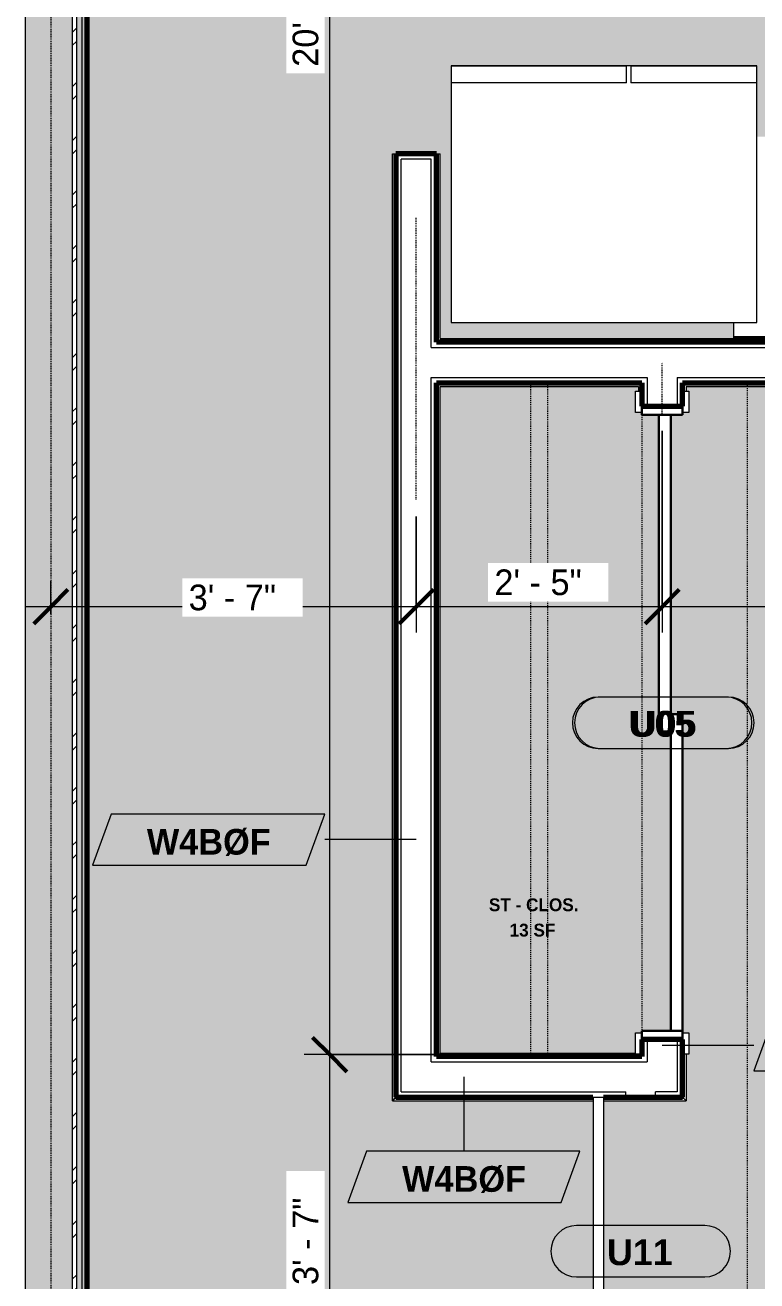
# Model space of a CAD drawing. Header units: inches. Extents: x -2718 to -922, y 119 to 10852.
# Drawn here: x -2717.7 to -2632.1, y 10541.8 to 10688.6 of the extents above; entities that cross this region are included whole.
import ezdxf

# ---------------------------------------------------------------- set-up
doc = ezdxf.new("R2010")
doc.units = ezdxf.units.IN
doc.header["$MEASUREMENT"] = 0
doc.linetypes.add('Dash', pattern=[0.25, 0.125, -0.125])
doc.linetypes.add('Dash 3_32_', pattern=[0.1875, 0.09375, -0.09375])
for name, color, linetype, lineweight in [('0-1', 7, 'Continuous', 5), ('A-ANNO-DIMS', 211, 'Continuous', 9), ('A-ANNO-DIMS-32', 211, 'Continuous', 9), ('A-AREA-IDEN', 2, 'Continuous', 9), ('A-DETL-1', 90, 'Dash 3_32_', 18), ('A-DOOR', 31, 'Continuous', 18), ('A-DOOR-3', 31, 'Continuous', 9), ('A-DOOR-4', 31, 'Continuous', 30), ('A-DOOR-5', 31, 'Continuous', 70), ('A-DOOR-FRAM', 31, 'Continuous', 30), ('A-DOOR-IDEN', 31, 'Continuous', 9), ('A-WALL', 113, 'Continuous', 18), ('A-WALL-2', 250, 'Continuous', 18), ('A-WALL-3', 113, 'Continuous', 70), ('A-WALL-4', 113, 'Continuous', 9), ('A-WALL-IDEN', 211, 'Continuous', 9), ('A-WALL-PATT-1', 7, 'Continuous', 9), ('A-WALL-PATT-2', 253, 'Continuous', 9), ('A-WALL-PATT-3', 8, 'Continuous', 9), ('I-FURN', 30, 'Continuous', 9), ('I-FURN-HDLN', 30, 'Dash', 9), ('I-WALL-1', 10, 'Continuous', 70), ('Q-CASE', 31, 'Continuous', 9), ('Q-CASE-HDLN', 31, 'Dash', 9), ('Q-SPCQ', 91, 'Continuous', 9)]:
    doc.layers.add(name, color=color, linetype=linetype, lineweight=lineweight)
doc.layers.add('A-AREA-PATT-1', color=7, linetype='Continuous', lineweight=9, transparency=1)
doc.styles.add('Arial_B', font='arialbd.ttf', dxfattribs={"height": 3})
doc.styles.add('Century Gothic', font='ufonts.com_century-gothic.ttf', dxfattribs={"height": 3})
doc.styles.add('Century Gothic_B', font='GOTHICB.TTF', dxfattribs={"height": 3})
doc.styles.add('Century Gothic_B_1', font='GOTHICB.TTF', dxfattribs={"height": 1.5})
doc.dimstyles.new('OD_1__HACK', dxfattribs={"dimscale": 12, "dimtxt": 3.132505, "dimasz": 0.333333, "dimexe": 0.25, "dimexo": 0.166667, "dimgap": 0.041667, "dimtad": 1, "dimdec": 0, "dimzin": 3, "dimdsep": 46, "dimlunit": 4, "dimtxsty": 'Century Gothic', "dimblk1": 'OBLIQUE', "dimblk2": 'OBLIQUE', "dimsah": 1, "dimcen": 0.09, "dimdle": 0.25, "dimazin": 0, "dimtfac": 1, "dimtdec": 4, "dimtix": 1, "dimtmove": 0, "dimatfit": 3, "dimfxl": 1, "dimtvp": 1, "dimtfill": 1, "dimfrac": 2, "dimtolj": 1, "dimtzin": 0, "dimarcsym": 2})
doc.dimstyles.new('OD_1__HACK_1', dxfattribs={"dimscale": 12, "dimtxt": 3.132505, "dimasz": 0.333333, "dimexe": 0.25, "dimexo": 0.166667, "dimgap": 0.041667, "dimtad": 1, "dimdec": 0, "dimzin": 3, "dimdsep": 46, "dimlunit": 4, "dimtxsty": 'Century Gothic', "dimblk1": 'OBLIQUE', "dimblk2": 'OBLIQUE', "dimsah": 1, "dimcen": 0.09, "dimdle": 0.25, "dimazin": 0, "dimtfac": 1, "dimtdec": 4, "dimtix": 1, "dimtmove": 1, "dimatfit": 3, "dimfxl": 1, "dimtvp": 1, "dimtfill": 1, "dimfrac": 2, "dimtolj": 1, "dimtzin": 0, "dimarcsym": 2})
pattern_1 = [(0, (0, 0), (10.24, 2.56), [0.422, -7.258, 0.422, -7.258, -40.96]), (0, (0, 0), (10.24, 2.56), [-15.36, 0.422, -14.938, 0.422, -7.258, -17.92]), (0, (0, 0), (10.24, 2.56), [-38.4, 0.422, -4.698, 0.422, -12.378]), (120, (3.84, 1.28), (-7.33702503, 7.58810013), [0.422, -7.258, 0.422, -7.258, -40.96]), (120, (3.84, 1.28), (-7.33702503, 7.58810013), [-15.36, 0.422, -14.938, 0.422, -7.258, -17.92]), (120, (3.84, 1.28), (-7.33702503, 7.58810013), [-38.4, 0.422, -4.698, 0.422, -12.378]), (240, (5.12, 6.4), (-2.90297497, -10.14810013), [0.422, -7.258, 0.422, -7.258, -40.96]), (240, (5.12, 6.4), (-2.90297497, -10.14810013), [-15.36, 0.422, -14.938, 0.422, -7.258, -17.92]), (240, (5.12, 6.4), (-2.90297497, -10.14810013), [-38.4, 0.422, -4.698, 0.422, -12.378])]

# ---------------------------------------------------------------- blocks, each defined once
blk = doc.blocks.new('CTR - 1st Phase - Common Walls_rvt-1-2ND _ 3RD FLOOR - STUDIO A - ADA TYPE B')
at = {"layer": 'A-WALL-PATT-1'}
h = blk.add_hatch(dxfattribs=at)
h.set_pattern_fill('FP_1', color=256, style=0, pattern_type=2)
h.set_pattern_definition(pattern_1)
h.paths.add_polyline_path([(-2711.72, 10475.54), (-2711.1, 10475.54), (-2711.1, 10843.14), (-2711.72, 10843.14), (-2711.72, 10476.16)], flags=0)
h = blk.add_hatch(dxfattribs=at)
h.set_pattern_fill('FP_1', color=256, style=0, pattern_type=2)
h.set_pattern_definition(pattern_1)
h.paths.add_polyline_path([(-2710.72, 10476.16), (-2710.47, 10476.16), (-2710.47, 10843.14), (-2711.1, 10843.14), (-2711.1, 10476.16)], flags=0)
at = {"layer": 'A-WALL-PATT-2'}
h = blk.add_hatch(dxfattribs=at)
h.set_pattern_fill('FP_2', color=256, style=0, pattern_type=2)
h.set_pattern_definition([(161.57, (0.16, 0.16), (-1.279773737, -0.000426766), [0, -9.107, 1.011, 0]), (18.43, (-0.16, 0.16), (-1.279773737, 0.000426766), [0, -9.107, 1.011, 0]), (108.43, (0.16, 0.16), (0.639452382, -3.199964008), [3.035, -7.083]), (71.57, (-0.16, 0.16), (0.639452382, 3.199964008), [3.035, -7.083])])
h.paths.add_polyline_path([(-2712.22, 10475.54), (-2712.22, 10843.14), (-2717.72, 10843.14), (-2717.72, 10475.54)], flags=0)
at = {"layer": 'A-WALL-PATT-3'}
h = blk.add_hatch(dxfattribs=at)
h.set_pattern_fill('FP_3', color=256, style=0, pattern_type=2)
h.set_pattern_definition([(45, (0, 0), (-3.1678384, 3.1678384), []), (45, (0, 4.8), (-3.1678384, 3.1678384), [])])
h.paths.add_polyline_path([(-2712.22, 10475.54), (-2711.72, 10475.54), (-2711.72, 10843.14), (-2712.22, 10843.14), (-2712.22, 10476.16)], flags=0)
at = {"layer": 'A-WALL-2'}
for p, q in [((-2717.72, 10843.14), (-2717.72, 10476.16)), ((-2712.22, 10843.14), (-2712.22, 10476.16)), ((-2711.72, 10843.14), (-2711.72, 10476.16)), ((-2711.1, 10843.14), (-2711.1, 10476.16))]:
    blk.add_line(p, q, dxfattribs=at)
at = {"layer": 'I-WALL-1'}
blk.add_line((-2710.47, 10476.16), (-2710.47, 10843.14), dxfattribs=at)
blk = doc.blocks.new('Basic Wall _ INT - W4BØF - _5_8 GYP - 2X4 WOOD_BATT_ - 5_8 GYP_ - ___-2692933-2ND _ 3RD FLOOR - STUDIO A - ADA TYPE B')
at = {"layer": 'A-WALL'}
for p, q in [((-2645.99, 10646.38), (-2645.99, 10645.81)), ((-2645.7, 10646.8), (-2645.7, 10645.81)), ((-2645.7, 10568.31), (-2645.7, 10568.17))]:
    blk.add_line(p, q, dxfattribs=at)
at = {"layer": 'A-WALL', "flags": 128}
for points in [[(-2645.7, 10568.17), (-2645.72, 10568.19), (-2645.78, 10568.25), (-2645.83, 10568.3)], [(-2645.62, 10568.09), (-2645.64, 10568.11), (-2645.66, 10568.13), (-2645.68, 10568.14), (-2645.69, 10568.16), (-2645.7, 10568.17), (-2645.7, 10568.17)]]:
    blk.add_lwpolyline(points, dxfattribs=at)
blk = doc.blocks.new('Basic Wall _ INT - W4BØF - _5_8 GYP - 2X4 WOOD_BATT_ - 5_8 GYP_ - ___-2692934-2ND _ 3RD FLOOR - STUDIO A - ADA TYPE B')
at = {"layer": 'A-WALL'}
for p, q in [((-2640.7, 10645.81), (-2640.7, 10646.8)), ((-2640.41, 10646.38), (-2640.41, 10645.81)), ((-2640.7, 10563.17), (-2640.7, 10568.31)), ((-2640.41, 10568.31), (-2640.41, 10562.88))]:
    blk.add_line(p, q, dxfattribs=at)
at = {"layer": 'A-WALL', "flags": 128}
for points in [[(-2640.7, 10563.17), (-2640.7, 10563.17), (-2640.71, 10563.18), (-2640.72, 10563.19), (-2640.74, 10563.21), (-2640.76, 10563.23), (-2640.78, 10563.25)], [(-2640.41, 10562.88), (-2640.53, 10563), (-2640.62, 10563.09), (-2640.68, 10563.15), (-2640.7, 10563.17)]]:
    blk.add_lwpolyline(points, dxfattribs=at)
blk = doc.blocks.new('SLIDING - FLUSH - 6-0 x 6-8-3203588-2ND _ 3RD FLOOR - STUDIO A - ADA TYPE B')
at = {"layer": 'A-DOOR-3'}
for p, q in [((-38.75, 3.25), (-36.25, 3.25)), ((-38.75, 2.5), (-38.75, 3.25)), ((-36.25, 3.25), (-36.25, 2.5)), ((36.25, 3.25), (38.75, 3.25)), ((36.25, 2.5), (36.25, 3.25)), ((38.75, 3.25), (38.75, 2.5)), ((-36.25, 2.5), (-38.75, 2.5)), ((38.75, 2.5), (36.25, 2.5)), ((-38.75, -2.25), (-36.25, -2.25)), ((-38.75, -3), (-38.75, -2.25)), ((-36.25, -2.25), (-36.25, -3)), ((36.25, -2.25), (38.75, -2.25)), ((36.25, -3), (36.25, -2.25)), ((38.75, -2.25), (38.75, -3)), ((-36.25, -3), (-38.75, -3)), ((38.75, -3), (36.25, -3))]:
    blk.add_line(p, q, dxfattribs=at)
at = {"layer": 'A-DOOR-4'}
for p, q in [((-1, -0.875), (-1, 0.5)), ((-1, 0.5), (36, 0.5)), ((36, 0.5), (36, -0.875)), ((-36, -2.25), (-36, -0.875)), ((-36, -0.875), (1, -0.875)), ((36, -0.875), (-1, -0.875)), ((1, -0.875), (1, -2.25)), ((1, -2.25), (-36, -2.25))]:
    blk.add_line(p, q, dxfattribs=at)
at = {"layer": 'A-DOOR-FRAM'}
for p, q in [((-37, -2.25), (-37, 2.5)), ((-37, 2.5), (-36, 2.5)), ((-36, 2.5), (-36, -2.25)), ((36, 2.5), (37, 2.5)), ((36, -2.25), (36, 2.5)), ((37, 2.5), (37, -2.25)), ((-36, -2.25), (-37, -2.25)), ((37, -2.25), (36, -2.25))]:
    blk.add_line(p, q, dxfattribs=at)
blk = doc.blocks.new('Basic Wall _ INT - W4BØF - _5_8 GYP - 2X4 WOOD_BATT_ - 5_8 GYP_ - ___-2692935-2ND _ 3RD FLOOR - STUDIO A - ADA TYPE B')
at = {"layer": 'A-WALL'}
for p, q in [((-2634.85, 10651.67), (-2669.6, 10651.67)), ((-2669.19, 10651.96), (-2634.85, 10651.96))]:
    blk.add_line(p, q, dxfattribs=at)
blk = doc.blocks.new('Basic Wall _ INT - W4BØF - _5_8 GYP - 2X4 WOOD_BATT_ - 5_8 GYP_ - ___-2692936-2ND _ 3RD FLOOR - STUDIO A - ADA TYPE B')
at = {"layer": 'A-WALL'}
for p, q in [((-2669.6, 10646.67), (-2645.58, 10646.67)), ((-2669.19, 10646.38), (-2645.99, 10646.38)), ((-2640.83, 10646.67), (-2517.37, 10646.67)), ((-2640.41, 10646.38), (-2517.37, 10646.38))]:
    blk.add_line(p, q, dxfattribs=at)
blk = doc.blocks.new('Basic Wall _ INT - W4BØF - _5_8 GYP - 2X4 WOOD_BATT_ - 5_8 GYP_ - ___-2692937-2ND _ 3RD FLOOR - STUDIO A - ADA TYPE B')
at = {"layer": 'A-WALL'}
for p, q in [((-2669.6, 10673.56), (-2669.56, 10673.56)), ((-2669.56, 10673.56), (-2669.47, 10673.56)), ((-2669.47, 10651.55), (-2669.47, 10673.56)), ((-2669.47, 10673.56), (-2669.19, 10673.56)), ((-2669.19, 10651.96), (-2669.19, 10673.56)), ((-2669.47, 10568.17), (-2669.47, 10646.8)), ((-2669.19, 10568.46), (-2669.19, 10646.38))]:
    blk.add_line(p, q, dxfattribs=at)
at = {"layer": 'A-WALL', "flags": 128}
for points in [[(-2669.47, 10568.17), (-2669.48, 10568.17), (-2669.48, 10568.16), (-2669.5, 10568.14), (-2669.51, 10568.13), (-2669.53, 10568.11), (-2669.56, 10568.09)], [(-2669.19, 10568.46), (-2669.3, 10568.34), (-2669.4, 10568.25), (-2669.45, 10568.19), (-2669.47, 10568.17)]]:
    blk.add_lwpolyline(points, dxfattribs=at)
blk = doc.blocks.new('Basic Wall _ INT - W4BØF - _5_8 GYP - 2X4 WOOD_BATT_ - 5_8 GYP_ - ___-2692938-2ND _ 3RD FLOOR - STUDIO A - ADA TYPE B')
at = {"layer": 'A-WALL'}
for p, q in [((-2674.76, 10673.56), (-2674.47, 10673.56)), ((-2674.76, 10562.88), (-2674.76, 10673.56)), ((-2674.47, 10673.56), (-2674.47, 10563.17)), ((-2674.47, 10673.56), (-2674.39, 10673.56)), ((-2674.39, 10673.56), (-2674.35, 10673.56))]:
    blk.add_line(p, q, dxfattribs=at)
at = {"layer": 'A-WALL', "flags": 128}
for points in [[(-2674.39, 10563.25), (-2674.41, 10563.23), (-2674.43, 10563.21), (-2674.45, 10563.19), (-2674.46, 10563.18), (-2674.47, 10563.17), (-2674.47, 10563.17)], [(-2674.47, 10563.17), (-2674.49, 10563.15), (-2674.55, 10563.09), (-2674.64, 10563), (-2674.76, 10562.88)]]:
    blk.add_lwpolyline(points, dxfattribs=at)
blk = doc.blocks.new('Basic Wall _ INT - W4BØF - _5_8 GYP - 2X4 WOOD_BATT_ - 5_8 GYP_ - ___-2692939-2ND _ 3RD FLOOR - STUDIO A - ADA TYPE B')
at = {"layer": 'A-WALL'}
for p, q in [((-2674.76, 10562.88), (-2651.3, 10562.88)), ((-2674.47, 10563.17), (-2651.3, 10563.17)), ((-2650.05, 10563.17), (-2640.7, 10563.17)), ((-2650.05, 10562.88), (-2640.41, 10562.88))]:
    blk.add_line(p, q, dxfattribs=at)
at = {"layer": 'A-WALL', "flags": 128}
for points in [[(-2674.47, 10563.17), (-2674.47, 10563.17), (-2674.46, 10563.18), (-2674.45, 10563.19), (-2674.43, 10563.21), (-2674.41, 10563.23), (-2674.39, 10563.25)], [(-2640.78, 10563.25), (-2640.76, 10563.23), (-2640.74, 10563.21), (-2640.72, 10563.19), (-2640.71, 10563.18), (-2640.7, 10563.17), (-2640.7, 10563.17)], [(-2674.76, 10562.88), (-2674.64, 10563), (-2674.55, 10563.09), (-2674.49, 10563.15), (-2674.47, 10563.17)], [(-2640.7, 10563.17), (-2640.68, 10563.15), (-2640.62, 10563.09), (-2640.53, 10563), (-2640.41, 10562.88)]]:
    blk.add_lwpolyline(points, dxfattribs=at)
blk = doc.blocks.new('Basic Wall _ INT - W4BØF - _5_8 GYP - 2X4 WOOD_BATT_ - 5_8 GYP_ - ___-2692940-2ND _ 3RD FLOOR - STUDIO A - ADA TYPE B')
at = {"layer": 'A-WALL'}
for p, q in [((-2645.7, 10568.17), (-2669.47, 10568.17)), ((-2669.19, 10568.46), (-2646.33, 10568.46))]:
    blk.add_line(p, q, dxfattribs=at)
at = {"layer": 'A-WALL', "flags": 128}
for points in [[(-2669.56, 10568.09), (-2669.53, 10568.11), (-2669.51, 10568.13), (-2669.5, 10568.14), (-2669.48, 10568.16), (-2669.48, 10568.17), (-2669.47, 10568.17)], [(-2669.47, 10568.17), (-2669.45, 10568.19), (-2669.4, 10568.25), (-2669.3, 10568.34), (-2669.19, 10568.46)], [(-2645.83, 10568.3), (-2645.78, 10568.25), (-2645.72, 10568.19), (-2645.7, 10568.17)], [(-2645.7, 10568.17), (-2645.7, 10568.17), (-2645.69, 10568.16), (-2645.68, 10568.14), (-2645.66, 10568.13), (-2645.64, 10568.11), (-2645.62, 10568.09)]]:
    blk.add_lwpolyline(points, dxfattribs=at)
blk = doc.blocks.new('Refrigerator_-_Side-by-Side_6047 - 36_ X 30_-345559-2ND _ 3RD FLOOR - STUDIO A - ADA TYPE B')
at = {"layer": 'Q-SPCQ'}
for p, q in [((17.87, 14.42), (-17.88, 14.42)), ((-17.88, 14.42), (-17.88, -15.58)), ((17.87, -15.58), (17.87, 14.42)), ((-17.88, -13.58), (-3.13, -13.58)), ((-17.88, -13.58), (-17.88, -15.58)), ((-3.13, -15.58), (-3.13, -13.58)), ((-2.63, -13.58), (17.87, -13.58)), ((-2.63, -13.58), (-2.63, -15.58)), ((17.87, -15.58), (17.87, -13.58)), ((-17.88, -15.58), (17.87, -15.58)), ((-3.13, -15.58), (-17.88, -15.58)), ((17.87, -15.58), (-2.63, -15.58))]:
    blk.add_line(p, q, dxfattribs=at)
blk = doc.blocks.new('BARN - FLUSH - 3-0 x 7-0 BARN DOOR-3238941-2ND _ 3RD FLOOR - STUDIO A - ADA TYPE B')
at = {"layer": 'A-DOOR'}
for p, q in [((-56, 6), (-54.5, 6)), ((-56, 6), (-56, 5.67)), ((-54.5, 5.67), (-54.5, 6)), ((-23.5, 6), (-22, 6)), ((-23.5, 5.67), (-23.5, 6)), ((-22, 6), (-22, 5.67)), ((18, 5.57), (-60, 5.57)), ((-60, 4.95), (-60, 5.57)), ((-60, 4.32), (-60, 4.95)), ((-56, 5.67), (-54.5, 5.67)), ((-23.5, 5.67), (-22, 5.67)), ((18, 5.57), (18, 4.95)), ((18, 4.95), (18, 4.32)), ((-60, 4.32), (18, 4.32)), ((-52, 4.07), (-26, 4.07))]:
    blk.add_line(p, q, dxfattribs=at)
at = {"layer": 'A-DOOR-5'}
for p, q in [((-57, 5.82), (-56, 5.82)), ((-57, 5.57), (-57, 5.82)), ((-54.5, 5.82), (-23.5, 5.82)), ((-22, 5.82), (-21, 5.82)), ((-21, 5.82), (-21, 5.57)), ((-57, 4.07), (-57, 4.32)), ((-52, 4.07), (-57, 4.07)), ((-52, 4.33), (-52, 4.07)), ((-26, 4.07), (-26, 4.32)), ((-21, 4.07), (-26, 4.07)), ((-21, 4.32), (-21, 4.07))]:
    blk.add_line(p, q, dxfattribs=at)
blk = doc.blocks.new('OD_CW_Closet - OD_CW_Closet-3241815-2ND _ 3RD FLOOR - STUDIO A - ADA TYPE B')
at = {"layer": 'Q-CASE-HDLN'}
for p, q in [((0.74, -24), (0.74, 0)), ((0.74, 0), (79.49, 0)), ((79.49, 0), (79.49, -24)), ((0.74, -11), (79.49, -11)), ((0.74, -13), (79.49, -13)), ((79.49, -24), (0.74, -24))]:
    blk.add_line(p, q, dxfattribs=at)
blk = doc.blocks.new('Bed-Standard - Queen 60_ x 79_-1433484-2ND _ 3RD FLOOR - STUDIO A - ADA TYPE B')
at = {"layer": 'I-FURN'}
for p, q in [((-19.31, 41.3), (40.69, 41.3)), ((-19.31, -37.7), (-19.31, 41.3)), ((40.69, 41.3), (40.69, -37.7)), ((40.69, -23.7), (-19.31, -17.13)), ((-16.31, -23.7), (37.69, -23.7)), ((-16.31, -35.7), (-16.31, -23.7)), ((37.69, -35.7), (37.69, -23.7)), ((-16.31, -35.7), (37.69, -35.7)), ((40.69, -37.7), (-19.31, -37.7))]:
    blk.add_line(p, q, dxfattribs=at)
at = {"layer": 'I-FURN-HDLN'}
for p, q in [((-55.31, 77.3), (64.69, 77.3)), ((-55.31, 46.9), (-55.31, 77.3))]:
    blk.add_line(p, q, dxfattribs=at)
blk = doc.blocks.new('DIMBLOCK2-2ND _ 3RD FLOOR - STUDIO A - ADA TYPE B')
at = {"layer": 'A-ANNO-DIMS-32', "lineweight": 50}
for p, q in [((-2682.09, 10568.27), (-2684.09, 10570.27)), ((-2682.09, 10568.27), (-2680.09, 10566.27)), ((-2682.09, 10524.92), (-2684.09, 10526.92)), ((-2682.09, 10524.92), (-2680.09, 10522.92))]:
    blk.add_line(p, q, dxfattribs=at)
at = {"layer": 'A-ANNO-DIMS-32'}
for p, q in [((-2666.72, 10568.27), (-2685.09, 10568.27)), ((-2682.09, 10524.92), (-2682.09, 10568.27)), ((-2682.09, 10568.27), (-2666.72, 10568.27)), ((-2639.92, 10524.92), (-2685.09, 10524.92)), ((-2682.09, 10524.92), (-2639.92, 10524.92))]:
    blk.add_line(p, q, dxfattribs=at)
at = {"layer": 'A-ANNO-DIMS-32', "color": 0, "insert": (-2686.43, 10541.35), "char_height": 3, "width": 12.5897, "attachment_point": 1, "rotation": 90, "line_spacing_factor": 0.984502, "style": 'Century Gothic', "bg_fill": 3, "box_fill_scale": 1.25, "bg_fill_color": 256, "bg_fill_true_color": 13158600, "bg_fill_transparency": 0}
blk.add_mtext('3\' - 7"', dxfattribs=at)
blk = doc.blocks.new('_Oblique')
at = {"color": 0, "linetype": 'ByBlock', "lineweight": -2}
blk.add_line((-0.5, -0.5), (0.5, 0.5), dxfattribs=at)
blk = doc.blocks.new('DIMBLOCK3-2ND _ 3RD FLOOR - STUDIO A - ADA TYPE B')
at = {"layer": 'A-ANNO-DIMS-32', "lineweight": 50}
for p, q in [((-2682.09, 10812.02), (-2684.09, 10814.02)), ((-2682.09, 10812.02), (-2680.09, 10810.02)), ((-2682.09, 10568.27), (-2684.09, 10570.27)), ((-2682.09, 10568.27), (-2680.09, 10566.27))]:
    blk.add_line(p, q, dxfattribs=at)
at = {"layer": 'A-ANNO-DIMS-32'}
for p, q in [((-2682.92, 10812.02), (-2679.09, 10812.02)), ((-2682.09, 10812.02), (-2682.92, 10812.02)), ((-2682.09, 10568.27), (-2682.09, 10812.02)), ((-2666.72, 10568.27), (-2685.09, 10568.27)), ((-2682.09, 10568.27), (-2666.72, 10568.27))]:
    blk.add_line(p, q, dxfattribs=at)
at = {"layer": 'A-ANNO-DIMS-32', "color": 0, "insert": (-2686.43, 10683.73), "char_height": 3, "width": 15.394, "attachment_point": 1, "rotation": 90, "line_spacing_factor": 0.984502, "style": 'Century Gothic', "bg_fill": 3, "box_fill_scale": 1.25, "bg_fill_color": 256, "bg_fill_true_color": 13158600, "bg_fill_transparency": 0}
blk.add_mtext('20\' - 4"', dxfattribs=at)
blk = doc.blocks.new('DIMBLOCK5-2ND _ 3RD FLOOR - STUDIO A - ADA TYPE B')
at = {"layer": 'A-ANNO-DIMS-32'}
for p, q in [((-2643.2, 10641.17), (-2643.2, 10617.63)), ((-2643.2, 10620.63), (-2643.2, 10641.17)), ((-2513.12, 10619.8), (-2513.12, 10623.63)), ((-2510.12, 10620.63), (-2643.2, 10620.63)), ((-2513.12, 10620.63), (-2513.12, 10619.8))]:
    blk.add_line(p, q, dxfattribs=at)
at = {"layer": 'A-ANNO-DIMS-32', "lineweight": 50}
for p, q in [((-2643.2, 10620.63), (-2641.2, 10622.63)), ((-2513.12, 10620.63), (-2511.12, 10622.63)), ((-2643.2, 10620.63), (-2645.2, 10618.63)), ((-2513.12, 10620.63), (-2515.12, 10618.63))]:
    blk.add_line(p, q, dxfattribs=at)
at = {"layer": 'A-ANNO-DIMS-32', "color": 0, "insert": (-2585.74, 10624.98), "char_height": 3, "width": 18.1984, "attachment_point": 1, "line_spacing_factor": 0.984502, "style": 'Century Gothic', "bg_fill": 3, "box_fill_scale": 1.25, "bg_fill_color": 256, "bg_fill_true_color": 13158600, "bg_fill_transparency": 0}
blk.add_mtext('10\' - 10"', dxfattribs=at)
blk = doc.blocks.new('DIMBLOCK6-2ND _ 3RD FLOOR - STUDIO A - ADA TYPE B')
at = {"layer": 'A-ANNO-DIMS-32'}
for p, q in [((-2643.2, 10641.17), (-2643.2, 10617.63)), ((-2643.2, 10620.63), (-2643.2, 10641.17)), ((-2671.97, 10631.17), (-2671.97, 10617.63)), ((-2671.97, 10620.63), (-2671.97, 10631.17)), ((-2643.2, 10620.63), (-2671.97, 10620.63))]:
    blk.add_line(p, q, dxfattribs=at)
at = {"layer": 'A-ANNO-DIMS-32', "lineweight": 50}
for p, q in [((-2671.97, 10620.63), (-2669.97, 10622.63)), ((-2643.2, 10620.63), (-2641.2, 10622.63)), ((-2671.97, 10620.63), (-2673.97, 10618.63)), ((-2643.2, 10620.63), (-2645.2, 10618.63))]:
    blk.add_line(p, q, dxfattribs=at)
at = {"layer": 'A-ANNO-DIMS-32', "color": 0, "insert": (-2662.83, 10624.98), "char_height": 3, "width": 12.5897, "attachment_point": 1, "line_spacing_factor": 0.984502, "style": 'Century Gothic', "bg_fill": 3, "box_fill_scale": 1.25, "bg_fill_color": 256, "bg_fill_true_color": 13158600, "bg_fill_transparency": 0}
blk.add_mtext('2\' - 5"', dxfattribs=at)
blk = doc.blocks.new('DIMBLOCK7-2ND _ 3RD FLOOR - STUDIO A - ADA TYPE B')
at = {"layer": 'A-ANNO-DIMS-32'}
for p, q in [((-2671.97, 10631.17), (-2671.97, 10617.63)), ((-2671.97, 10620.63), (-2671.97, 10631.17)), ((-2714.72, 10619.8), (-2714.72, 10623.63)), ((-2671.97, 10620.63), (-2717.72, 10620.63)), ((-2714.72, 10620.63), (-2714.72, 10619.8))]:
    blk.add_line(p, q, dxfattribs=at)
at = {"layer": 'A-ANNO-DIMS-32', "lineweight": 50}
for p, q in [((-2714.72, 10620.63), (-2712.72, 10622.63)), ((-2671.97, 10620.63), (-2669.97, 10622.63)), ((-2714.72, 10620.63), (-2716.72, 10618.63)), ((-2671.97, 10620.63), (-2673.97, 10618.63))]:
    blk.add_line(p, q, dxfattribs=at)
at = {"layer": 'A-ANNO-DIMS-32'}
blk.add_ellipse((-2698.59, 10620.63), major_axis=(5.25, 0), ratio=0.228397, start_param=0, end_param=1.570796, dxfattribs=at)
at = {"layer": 'A-ANNO-DIMS-32', "color": 0, "insert": (-2698.59, 10623.21), "char_height": 3, "width": 12.5897, "attachment_point": 1, "line_spacing_factor": 0.984502, "style": 'Century Gothic', "bg_fill": 3, "box_fill_scale": 1.25, "bg_fill_color": 256, "bg_fill_true_color": 13158600, "bg_fill_transparency": 0}
blk.add_mtext('3\' - 7"', dxfattribs=at)
blk = doc.blocks.new('Door Tag - Type Mark-2601225-2ND _ 3RD FLOOR - STUDIO A - ADA TYPE B')
at = {"layer": 'A-DOOR-IDEN'}
for p, q in [((0.234375, 0.09375), (-0.234375, 0.09375)), ((-0.234375, -0.09375), (0.234375, -0.09375))]:
    blk.add_line(p, q, dxfattribs=at)
for centre, start, end in [((-0.234375, 0), 90, 270), ((0.234375, 0), 270, 90)]:
    blk.add_arc(centre, 0.09375, start, end, dxfattribs=at)
blk = doc.blocks.new('Wall Tag - ONE-2663183-2ND _ 3RD FLOOR - STUDIO A - ADA TYPE B')
at = {"layer": 'A-WALL-IDEN'}
for p, q in [((-0.3561, 0.0937), (-0.4244, -0.0937)), ((0.4244, 0.0937), (-0.3561, 0.0937)), ((0.3561, -0.0937), (0.4244, 0.0937)), ((-0.4244, -0.0937), (0.3561, -0.0937))]:
    blk.add_line(p, q, dxfattribs=at)

msp = doc.modelspace()

# ---------------------------------------------------------------- hatches: boundary and pattern name
at = {"layer": 'A-AREA-PATT-1'}
h = msp.add_hatch(color=256, dxfattribs=at)
h.paths.add_polyline_path([(-2669.19, 10651.96), (-2634.85, 10651.96), (-2634.85, 10653.86), (-2667.87, 10653.86), (-2667.87, 10683.86), (-2632.12, 10683.86), (-2632.12, 10675.55), (-2623.25, 10675.55), (-2623.25, 10677.05), (-2619.5, 10677.05), (-2619.5, 10675.55), (-2610.62, 10675.55), (-2610.62, 10678.27), (-2610.57, 10678.36), (-2610.48, 10678.41), (-2610.43, 10678.42), (-2609.53, 10678.42), (-2609.53, 10678.67), (-2605.8, 10678.67), (-2605.8, 10678.92), (-2603.83, 10678.92), (-2603.83, 10678.67), (-2594.47, 10678.67), (-2594.47, 10678.92), (-2593.88, 10678.92), (-2593.88, 10678.67), (-2593.29, 10678.67), (-2593.29, 10678.92), (-2592.7, 10678.92), (-2592.7, 10678.67), (-2592.11, 10678.67), (-2592.11, 10678.92), (-2591.52, 10678.92), (-2591.52, 10678.67), (-2590.93, 10678.67), (-2590.93, 10678.92), (-2590.34, 10678.92), (-2590.34, 10678.67), (-2587.72, 10678.67), (-2587.72, 10678.42), (-2586.77, 10678.41), (-2586.72, 10678.39), (-2586.68, 10678.36), (-2586.63, 10678.27), (-2586.62, 10678.22), (-2586.62, 10675.55), (-2586.37, 10675.55), (-2586.37, 10676.56), (-2553.37, 10676.56), (-2553.37, 10675.55), (-2551.37, 10675.55), (-2551.37, 10677.04), (-2550.89, 10677.04), (-2550.89, 10675.55), (-2541.37, 10675.55), (-2541.37, 10685.05), (-2542.87, 10685.05), (-2542.87, 10685.53), (-2541.37, 10685.53), (-2541.37, 10691.67), (-2542.87, 10691.67), (-2542.87, 10695.42), (-2541.37, 10695.42), (-2541.37, 10697.05), (-2542.87, 10697.05), (-2542.87, 10697.53), (-2541.37, 10697.53), (-2541.37, 10700.05), (-2517.37, 10700.05), (-2517.37, 10700.92), (-2531.86, 10700.92), (-2531.86, 10701.05), (-2531.98, 10701.04), (-2531.98, 10700.92), (-2532.97, 10700.92), (-2532.97, 10701.05), (-2539.62, 10701.05), (-2539.62, 10729.05), (-2532.97, 10729.05), (-2532.97, 10730.05), (-2541.37, 10730.05), (-2541.37, 10742.43), (-2542.87, 10742.43), (-2542.87, 10746.18), (-2541.37, 10746.18), (-2541.37, 10767.93), (-2542.87, 10767.93), (-2542.87, 10771.68), (-2541.37, 10771.68), (-2541.37, 10791.93), (-2542.87, 10791.93), (-2542.87, 10795.68), (-2541.37, 10795.68), (-2541.37, 10805.39), (-2543.5, 10805.39), (-2543.5, 10809.18), (-2545.88, 10809.18), (-2545.88, 10841.8), (-2548.66, 10841.8), (-2548.66, 10842.51), (-2671.03, 10842.51), (-2671.03, 10814.4), (-2673.82, 10814.4), (-2673.82, 10812.02), (-2707.45, 10812.02), (-2707.45, 10809.23), (-2710.47, 10809.23), (-2710.47, 10673.56), (-2669.19, 10673.56), (-2669.19, 10653.54)], flags=0)
h.paths.add_polyline_path([(-2622.75, 10675.55), (-2620, 10675.55), (-2620, 10676.55), (-2622.75, 10676.55)], flags=0)
h.paths.add_polyline_path([(-2542.37, 10692.17), (-2541.37, 10692.17), (-2541.37, 10694.92), (-2542.37, 10694.92)], flags=0)
h.paths.add_polyline_path([(-2604.6, 10718.26), (-2639.6, 10718.26), (-2639.6, 10724.26), (-2640.6, 10724.26), (-2640.6, 10796.26), (-2639.6, 10796.26), (-2639.6, 10802.26), (-2604.6, 10802.26), (-2604.6, 10746.02)], flags=0)
h.paths.add_polyline_path([(-2697.6, 10727.77), (-2709.72, 10727.77), (-2709.72, 10799.77), (-2693.6, 10799.77), (-2693.6, 10799.11), (-2693.57, 10799.11), (-2693.57, 10798.62), (-2693.6, 10798.62), (-2693.6, 10783.43), (-2693.57, 10783.43), (-2693.57, 10782.44), (-2693.6, 10782.44), (-2693.6, 10781.77), (-2697.6, 10781.77), (-2697.6, 10745.77), (-2693.6, 10745.77), (-2693.6, 10745.11), (-2693.57, 10745.11), (-2693.57, 10744.12), (-2693.6, 10744.12), (-2693.6, 10728.92), (-2693.57, 10728.92), (-2693.57, 10728.43), (-2693.6, 10728.43), (-2693.6, 10727.77)], flags=0)
h.paths.add_polyline_path([(-2531.86, 10729.05), (-2531.86, 10730.05), (-2531.98, 10730.05), (-2531.98, 10729.05)], flags=0)
h.paths.add_polyline_path([(-2655.6, 10733.26), (-2685.6, 10733.26), (-2685.6, 10793.26), (-2655.6, 10793.26), (-2655.6, 10769.88)], flags=0)
h.paths.add_polyline_path([(-2541.37, 10742.93), (-2541.37, 10745.68), (-2542.37, 10745.68), (-2542.37, 10742.93)], flags=0)
h.paths.add_polyline_path([(-2541.37, 10768.43), (-2541.37, 10771.18), (-2542.37, 10771.18), (-2542.37, 10768.43)], flags=0)
h.paths.add_polyline_path([(-2542.37, 10792.43), (-2541.37, 10792.43), (-2541.37, 10795.18), (-2542.37, 10795.18), (-2542.37, 10794.66)], flags=0)
h = msp.add_hatch(color=256, dxfattribs=at)
h.paths.add_polyline_path([(-2708.72, 10476.16), (-2708.72, 10512.16), (-2706.97, 10512.16), (-2706.97, 10476.16), (-2708.1, 10476.16)], flags=0)
h.paths.add_polyline_path([(-2706.97, 10472.29), (-2673.35, 10472.29), (-2673.35, 10474.23), (-2672.72, 10474.23), (-2672.72, 10476.16), (-2648.51, 10476.16), (-2648.51, 10527.29), (-2645.72, 10527.29), (-2645.72, 10562.88), (-2650.05, 10562.88), (-2650.05, 10524.29), (-2649.8, 10524.29), (-2649.8, 10488.29), (-2650.05, 10488.29), (-2650.05, 10485.29), (-2651.3, 10485.29), (-2651.3, 10488.29), (-2651.55, 10488.29), (-2651.55, 10489.29), (-2651.72, 10489.29), (-2651.72, 10490.79), (-2651.55, 10490.79), (-2651.55, 10521.79), (-2651.72, 10521.79), (-2651.72, 10523.29), (-2651.55, 10523.29), (-2651.55, 10524.29), (-2651.3, 10524.29), (-2651.3, 10562.88), (-2674.76, 10562.88), (-2674.76, 10673.56), (-2710.47, 10673.56), (-2710.47, 10476.16), (-2708.72, 10476.16), (-2708.72, 10474.23), (-2708.1, 10474.23), (-2708.1, 10472.29)], flags=0)
msp.add_hatch(color=256, dxfattribs=at).paths.add_polyline_path([(-2665.83, 10568.46), (-2646.33, 10568.46), (-2646.33, 10570.81), (-2645.58, 10570.81), (-2645.56, 10571.06), (-2643.2, 10571.06), (-2643.2, 10606.06), (-2643.58, 10606.06), (-2643.58, 10643.06), (-2645.58, 10643.06), (-2645.58, 10643.31), (-2646.33, 10643.31), (-2646.33, 10645.81), (-2645.99, 10645.81), (-2645.99, 10646.38), (-2669.19, 10646.38), (-2669.19, 10568.46), (-2669.07, 10568.46)], flags=0)
h = msp.add_hatch(color=256, dxfattribs=at)
h.paths.add_polyline_path([(-2626.9, 10524.92), (-2566.83, 10524.92), (-2566.83, 10526.42), (-2602.83, 10526.42), (-2602.83, 10527.71), (-2517.37, 10527.71), (-2517.37, 10646.38), (-2640.41, 10646.38), (-2640.41, 10645.81), (-2640.08, 10645.81), (-2640.08, 10643.31), (-2640.83, 10643.31), (-2640.83, 10643.06), (-2642.2, 10643.06), (-2642.2, 10608.06), (-2640.83, 10608.06), (-2640.83, 10570.81), (-2640.08, 10570.81), (-2640.08, 10568.31), (-2640.41, 10568.31), (-2640.41, 10562.88), (-2645.72, 10562.88), (-2645.72, 10527.29), (-2643.35, 10527.29), (-2643.35, 10527.71), (-2636.83, 10527.71), (-2636.83, 10524.92)], flags=0)
h.paths.add_polyline_path([(-2536.22, 10541.86), (-2536.22, 10559.86), (-2518.22, 10559.86), (-2518.22, 10541.86)], flags=0)
h.paths.add_polyline_path([(-2518.22, 10562.8), (-2597.22, 10562.8), (-2597.22, 10622.8), (-2518.22, 10622.8), (-2518.22, 10565.67)], flags=0)
h.paths.add_polyline_path([(-2642.2, 10571.06), (-2642.2, 10606.06), (-2643.2, 10606.06), (-2643.2, 10571.06)], flags=0)
h.paths.add_polyline_path([(-2536.22, 10625.8), (-2536.22, 10643.8), (-2518.22, 10643.8), (-2518.22, 10625.8), (-2534.38, 10625.8)], flags=0)

# ---------------------------------------------------------------- linework, layer by layer
at = {"layer": 'A-DETL-1'}
for p, q in [((-2714.72, 10843.14), (-2714.72, 10475.54)), ((-2714.72, 10843.13), (-2714.72, 10475.53)), ((-2671.97, 10633.17), (-2671.97, 10666.17)), ((-2643.2, 10643.17), (-2643.2, 10649.17)), ((-2651.72, 10568.27), (-2664.72, 10568.27))]:
    msp.add_line(p, q, dxfattribs=at)
at = {"layer": 'A-WALL'}
for p, q in [((-2673.72, 10563.92), (-2673.72, 10672.93)), ((-2670.22, 10672.93), (-2673.72, 10672.93)), ((-2670.22, 10650.92), (-2670.22, 10672.93)), ((-2670.22, 10650.92), (-2517.37, 10650.92)), ((-2670.22, 10647.42), (-2644.95, 10647.42)), ((-2670.22, 10567.42), (-2670.22, 10647.42)), ((-2644.95, 10647.42), (-2644.95, 10644.06)), ((-2641.45, 10647.42), (-2641.45, 10644.06)), ((-2641.45, 10647.42), (-2517.37, 10647.42)), ((-2644.95, 10570.06), (-2644.95, 10567.42)), ((-2641.45, 10570.06), (-2641.45, 10563.92)), ((-2670.22, 10567.42), (-2644.95, 10567.42)), ((-2673.72, 10563.92), (-2647.47, 10563.92)), ((-2647.47, 10563.29), (-2647.47, 10563.92)), ((-2643.97, 10563.29), (-2643.97, 10563.92)), ((-2641.45, 10563.92), (-2643.97, 10563.92))]:
    msp.add_line(p, q, dxfattribs=at)
at = {"layer": 'A-WALL-3'}
for p, q in [((-2674.35, 10673.56), (-2674.35, 10563.29)), ((-2669.6, 10673.56), (-2674.35, 10673.56)), ((-2669.6, 10651.55), (-2669.6, 10673.56)), ((-2516.75, 10651.55), (-2669.6, 10651.55)), ((-2553.62, 10651.92), (-2634.85, 10651.92)), ((-2634.85, 10651.92), (-2634.85, 10651.55)), ((-2669.6, 10646.8), (-2645.58, 10646.8)), ((-2669.6, 10568.04), (-2669.6, 10646.8)), ((-2645.58, 10646.8), (-2645.58, 10644.06)), ((-2640.83, 10644.06), (-2640.83, 10646.8)), ((-2640.83, 10646.8), (-2516.75, 10646.8)), ((-2645.58, 10644.06), (-2640.83, 10644.06)), ((-2640.83, 10570.06), (-2645.58, 10570.06)), ((-2645.58, 10570.06), (-2645.58, 10568.04)), ((-2640.83, 10563.29), (-2640.83, 10570.06)), ((-2645.58, 10568.04), (-2669.6, 10568.04)), ((-2674.35, 10563.29), (-2651.3, 10563.29)), ((-2650.05, 10563.29), (-2640.83, 10563.29))]:
    msp.add_line(p, q, dxfattribs=at)
at = {"layer": 'A-WALL-4'}
msp.add_line((-2634.85, 10653.86), (-2634.85, 10651.92), dxfattribs=at)

# ---------------------------------------------------------------- block references
at = {"layer": '0-1'}
msp.add_blockref('CTR - 1st Phase - Common Walls_rvt-1-2ND _ 3RD FLOOR - STUDIO A - ADA TYPE B', (0, 0), dxfattribs=at)
at = {"layer": 'A-DOOR'}
for name, p, rotation in [('SLIDING - FLUSH - 6-0 x 6-8-3203588-2ND _ 3RD FLOOR - STUDIO A - ADA TYPE B', (-2643.08, 10607.06), 89.99999999993386), ('BARN - FLUSH - 3-0 x 7-0 BARN DOOR-3238941-2ND _ 3RD FLOOR - STUDIO A - ADA TYPE B', (-2645.72, 10545.29), 89.99999999995667)]:
    msp.add_blockref(name, p, dxfattribs=dict(at, rotation=rotation))
at = {"layer": 'A-DOOR-IDEN', "xscale": 31.99999999999999, "yscale": 31.99999999999999, "zscale": 31.99999999999999}
for p in [(-2643.2, 10607.06), (-2642.95, 10607.06)]:
    msp.add_blockref('Door Tag - Type Mark-2601225-2ND _ 3RD FLOOR - STUDIO A - ADA TYPE B', p, dxfattribs=at)
at = {"layer": 'A-WALL'}
for name in ['Basic Wall _ INT - W4BØF - _5_8 GYP - 2X4 WOOD_BATT_ - 5_8 GYP_ - ___-2692938-2ND _ 3RD FLOOR - STUDIO A - ADA TYPE B', 'Basic Wall _ INT - W4BØF - _5_8 GYP - 2X4 WOOD_BATT_ - 5_8 GYP_ - ___-2692937-2ND _ 3RD FLOOR - STUDIO A - ADA TYPE B', 'Basic Wall _ INT - W4BØF - _5_8 GYP - 2X4 WOOD_BATT_ - 5_8 GYP_ - ___-2692935-2ND _ 3RD FLOOR - STUDIO A - ADA TYPE B', 'Basic Wall _ INT - W4BØF - _5_8 GYP - 2X4 WOOD_BATT_ - 5_8 GYP_ - ___-2692936-2ND _ 3RD FLOOR - STUDIO A - ADA TYPE B', 'Basic Wall _ INT - W4BØF - _5_8 GYP - 2X4 WOOD_BATT_ - 5_8 GYP_ - ___-2692933-2ND _ 3RD FLOOR - STUDIO A - ADA TYPE B', 'Basic Wall _ INT - W4BØF - _5_8 GYP - 2X4 WOOD_BATT_ - 5_8 GYP_ - ___-2692934-2ND _ 3RD FLOOR - STUDIO A - ADA TYPE B', 'Basic Wall _ INT - W4BØF - _5_8 GYP - 2X4 WOOD_BATT_ - 5_8 GYP_ - ___-2692940-2ND _ 3RD FLOOR - STUDIO A - ADA TYPE B', 'Basic Wall _ INT - W4BØF - _5_8 GYP - 2X4 WOOD_BATT_ - 5_8 GYP_ - ___-2692939-2ND _ 3RD FLOOR - STUDIO A - ADA TYPE B']:
    msp.add_blockref(name, (0, 0), dxfattribs=at)
at = {"layer": 'A-WALL-IDEN', "xscale": 31.99999999999999, "yscale": 31.99999999999999, "zscale": 31.99999999999999}
msp.add_blockref('Wall Tag - ONE-2663183-2ND _ 3RD FLOOR - STUDIO A - ADA TYPE B', (-2618.91, 10569.39), dxfattribs=at)
at = {"layer": 'I-FURN', "rotation": 89.99999999994259}
msp.add_blockref('Bed-Standard - Queen 60_ x 79_-1433484-2ND _ 3RD FLOOR - STUDIO A - ADA TYPE B', (-2555.93, 10582.11), dxfattribs=at)
at = {"layer": 'Q-CASE', "rotation": 269.9999999999745}
msp.add_blockref('OD_CW_Closet - OD_CW_Closet-3241815-2ND _ 3RD FLOOR - STUDIO A - ADA TYPE B', (-2645.6, 10647.53), dxfattribs=at)
at = {"layer": 'Q-SPCQ', "rotation": 180}
msp.add_blockref('Refrigerator_-_Side-by-Side_6047 - 36_ X 30_-345559-2ND _ 3RD FLOOR - STUDIO A - ADA TYPE B', (-2650, 10668.28), dxfattribs=at)

# ---------------------------------------------------------------- texts
at = {"layer": 'A-AREA-IDEN', "char_height": 1.5, "attachment_point": 1, "style": 'Century Gothic_B_1'}
for s, insert, width in [('ST - CLOS.', (-2663.47, 10586.54), 11.615), ('13 SF', (-2661.05, 10583.58), 5.757)]:
    msp.add_mtext(s, dxfattribs=dict(at, insert=insert, width=width))
at = {"layer": 'A-DOOR-IDEN', "char_height": 3, "width": 9.393, "attachment_point": 1, "style": 'Arial_B'}
for insert in [(-2647.13, 10608.44), (-2646.88, 10608.44)]:
    msp.add_mtext('U05', dxfattribs=dict(at, insert=insert))
at = {"layer": 'A-WALL-IDEN', "insert": (-2703.48, 10594.65), "char_height": 3, "width": 17.372, "attachment_point": 1, "style": 'Century Gothic_B'}
msp.add_mtext('W4BØF', dxfattribs=at)

# ---------------------------------------------------------------- next in the draw order: dimensions: what is measured, and where the dimension line sits
at = {"layer": 'A-ANNO-DIMS'}
for base, p1, p2, angle, override, picture, middle in [((-2643.2, 10620.63), (-2513.12, 10617.8), (-2643.2, 10643.17), 0, {"dimpost": '<>', "dimfxl": 132.52728}, 'DIMBLOCK5-2ND _ 3RD FLOOR - STUDIO A - ADA TYPE B', (-2578.16, 10622.71)), ((-2682.09, 10568.27), (-2637.92, 10524.92), (-2664.72, 10568.27), 90, {"dimpost": '<>', "dimfxl": 50.968343}, 'DIMBLOCK2-2ND _ 3RD FLOOR - STUDIO A - ADA TYPE B', (-2684.16, 10546.6))]:
    dim = msp.add_linear_dim(base=base, p1=p1, p2=p2, angle=angle, dimstyle='OD_1__HACK', override=override, dxfattribs=at)
    dim.commit()
    dim.dimension.update_dxf_attribs({"geometry": picture, "text_midpoint": middle})

# ---------------------------------------------------------------- next in the draw order: linework, layer by layer
at = {"layer": 'A-WALL-IDEN'}
msp.add_line((-2643.2, 10569.39), (-2632.49, 10569.39), dxfattribs=at)

# ---------------------------------------------------------------- next in the draw order: block references
at = {"layer": 'A-DOOR-IDEN', "xscale": 31.99999999999999, "yscale": 31.99999999999999, "zscale": 31.99999999999999}
msp.add_blockref('Door Tag - Type Mark-2601225-2ND _ 3RD FLOOR - STUDIO A - ADA TYPE B', (-2645.72, 10545.29), dxfattribs=at)
msp.add_blockref('Door Tag - Type Mark-2601225-2ND _ 3RD FLOOR - STUDIO A - ADA TYPE B', (-2645.72, 10545.29), dxfattribs=at)
at = {"layer": 'A-WALL-IDEN', "xscale": 31.99999999999999, "yscale": 31.99999999999999, "zscale": 31.99999999999999}
msp.add_blockref('Wall Tag - ONE-2663183-2ND _ 3RD FLOOR - STUDIO A - ADA TYPE B', (-2666.41, 10554), dxfattribs=at)

# ---------------------------------------------------------------- next in the draw order: texts
at = {"layer": 'A-DOOR-IDEN', "insert": (-2649.66, 10546.67), "char_height": 3, "width": 9.393, "attachment_point": 1, "style": 'Arial_B'}
msp.add_mtext('U11', dxfattribs=at)
msp.add_mtext('U11', dxfattribs=at)
at = {"layer": 'A-WALL-IDEN', "insert": (-2673.62, 10555.24), "char_height": 3, "width": 17.372, "attachment_point": 1, "style": 'Century Gothic_B'}
msp.add_mtext('W4BØF', dxfattribs=at)

# ---------------------------------------------------------------- next in the draw order: dimensions: what is measured, and where the dimension line sits
at = {"layer": 'A-ANNO-DIMS'}
dim = msp.add_linear_dim(base=(-2682.09, 10812.02), p1=(-2664.72, 10568.27), p2=(-2684.92, 10812.02), angle=90, dimstyle='OD_1__HACK', override={"dimpost": '<>', "dimfxl": 244.584115}, dxfattribs=at)
dim.commit()
dim.dimension.update_dxf_attribs({"geometry": 'DIMBLOCK3-2ND _ 3RD FLOOR - STUDIO A - ADA TYPE B', "text_midpoint": (-2684.16, 10690.15)})

# ---------------------------------------------------------------- next in the draw order: linework, layer by layer
at = {"layer": 'A-WALL-IDEN'}
for p, q in [((-2671.97, 10593.4), (-2682.68, 10593.4)), ((-2666.41, 10565.67), (-2666.41, 10557))]:
    msp.add_line(p, q, dxfattribs=at)

# ---------------------------------------------------------------- next in the draw order: block references
at = {"layer": 'A-WALL-IDEN', "xscale": 31.99999999999999, "yscale": 31.99999999999999, "zscale": 31.99999999999999}
msp.add_blockref('Wall Tag - ONE-2663183-2ND _ 3RD FLOOR - STUDIO A - ADA TYPE B', (-2696.26, 10593.4), dxfattribs=at)

# ---------------------------------------------------------------- next in the draw order: dimensions: what is measured, and where the dimension line sits
at = {"layer": 'A-ANNO-DIMS'}
dim = msp.add_linear_dim(base=(-2671.97, 10620.63), p1=(-2643.2, 10643.17), p2=(-2671.97, 10633.17), angle=0, dimstyle='OD_1__HACK', override={"dimpost": '<>', "dimfxl": 30.461342}, dxfattribs=at)
dim.commit()
dim.dimension.update_dxf_attribs({"geometry": 'DIMBLOCK6-2ND _ 3RD FLOOR - STUDIO A - ADA TYPE B', "text_midpoint": (-2657.59, 10622.71)})

# ---------------------------------------------------------------- next in the draw order: dimensions: what is measured, and where the dimension line sits
dim = msp.add_linear_dim(base=(-2714.72, 10620.63), p1=(-2671.97, 10633.17), p2=(-2714.72, 10617.8), angle=0, dimstyle='OD_1__HACK_1', override={"dimpost": '<>', "dimfxl": 45.428075}, dxfattribs=at)
dim.commit()
dim.dimension.update_dxf_attribs({"geometry": 'DIMBLOCK7-2ND _ 3RD FLOOR - STUDIO A - ADA TYPE B', "text_midpoint": (-2692.3, 10621.21), "dimtype": 160})

doc.saveas('drawing.dxf')
